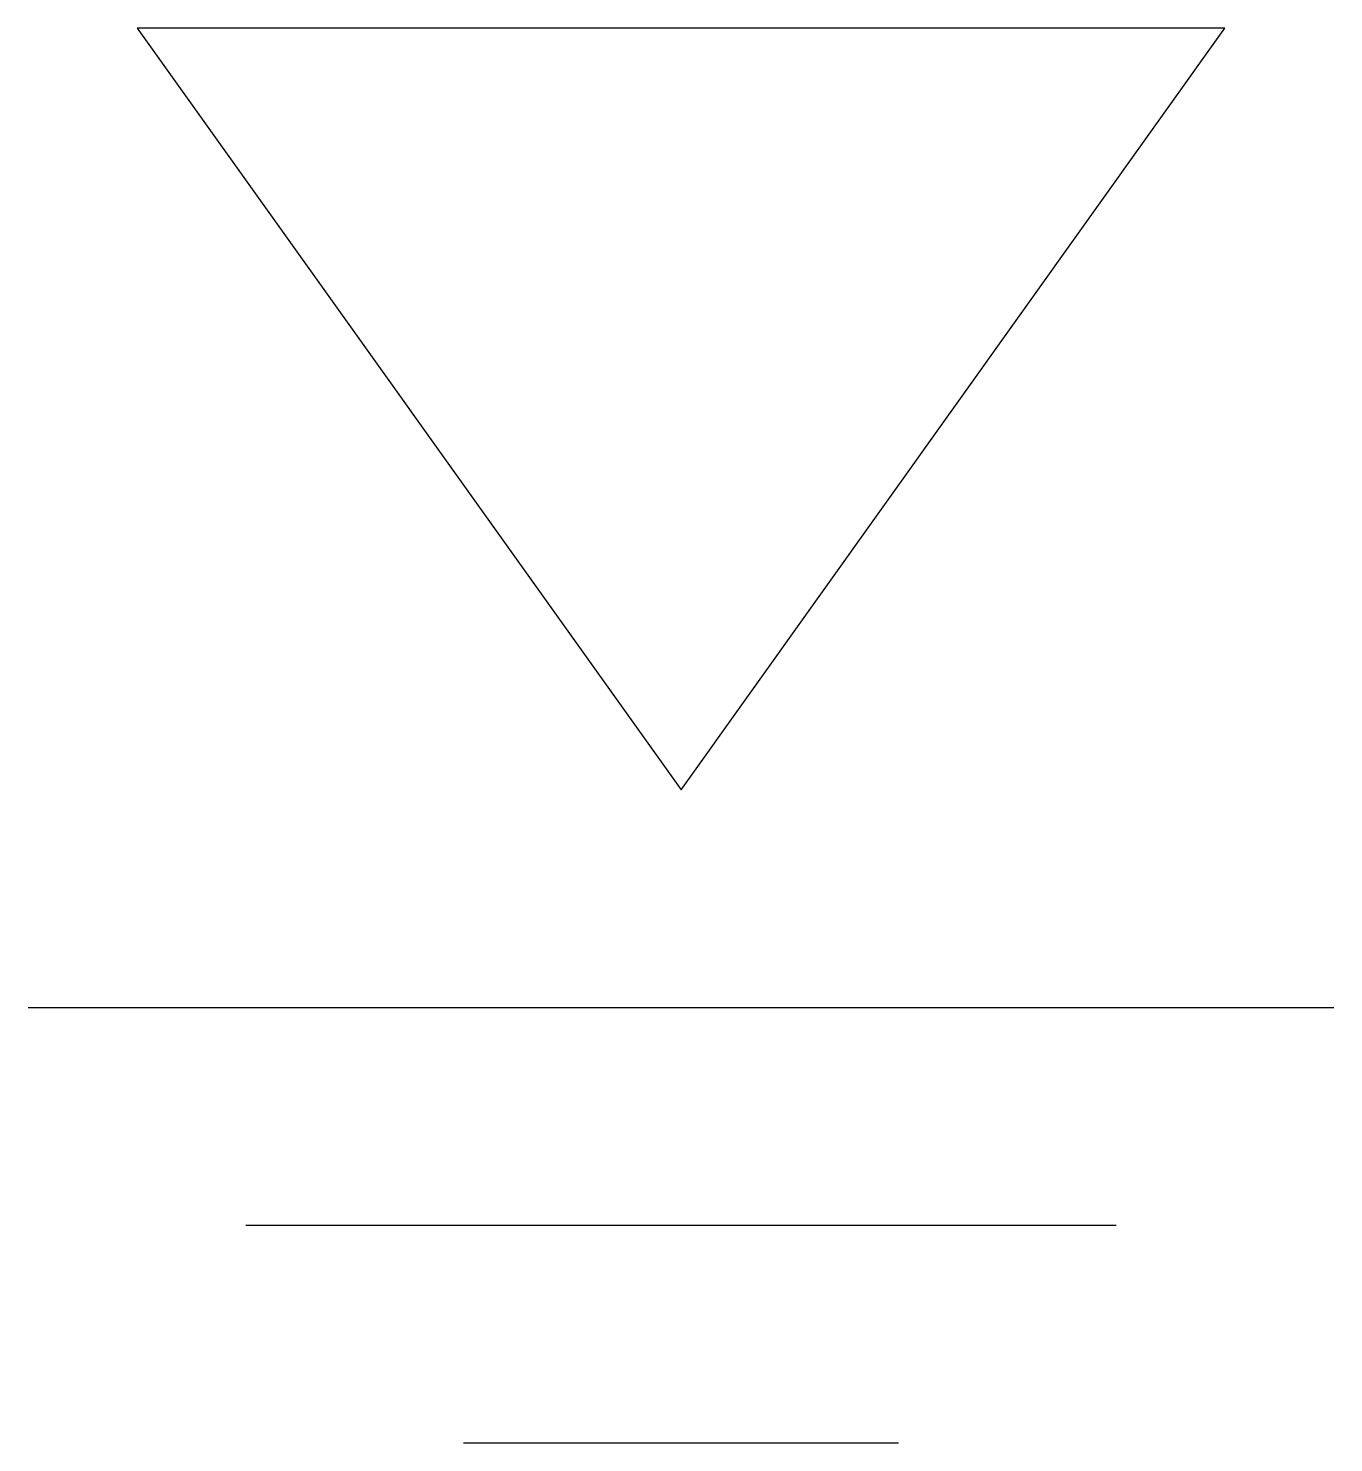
# Model space of a CAD drawing. Header units: metres. Extents: x 20.22998 to 20.23334, y 29.12159 to 29.12523.
import ezdxf

# ---------------------------------------------------------------- set-up
doc = ezdxf.new("R2010")
doc.units = ezdxf.units.M
doc.header["$MEASUREMENT"] = 0

msp = doc.modelspace()

# ---------------------------------------------------------------- linework, layer by layer
at = {"color": 2, "linetype": 'Continuous'}
for p, q in [((20.2302583, 29.1252304), (20.2316583, 29.1232704)), ((20.2330583, 29.1252304), (20.2302583, 29.1252304)), ((20.2316583, 29.1232704), (20.2330583, 29.1252304)), ((20.2299783, 29.1227104), (20.2333383, 29.1227104)), ((20.2305383, 29.1221504), (20.2327783, 29.1221504)), ((20.2310983, 29.1215904), (20.2322183, 29.1215904))]:
    msp.add_line(p, q, dxfattribs=at)

doc.saveas('drawing.dxf')
